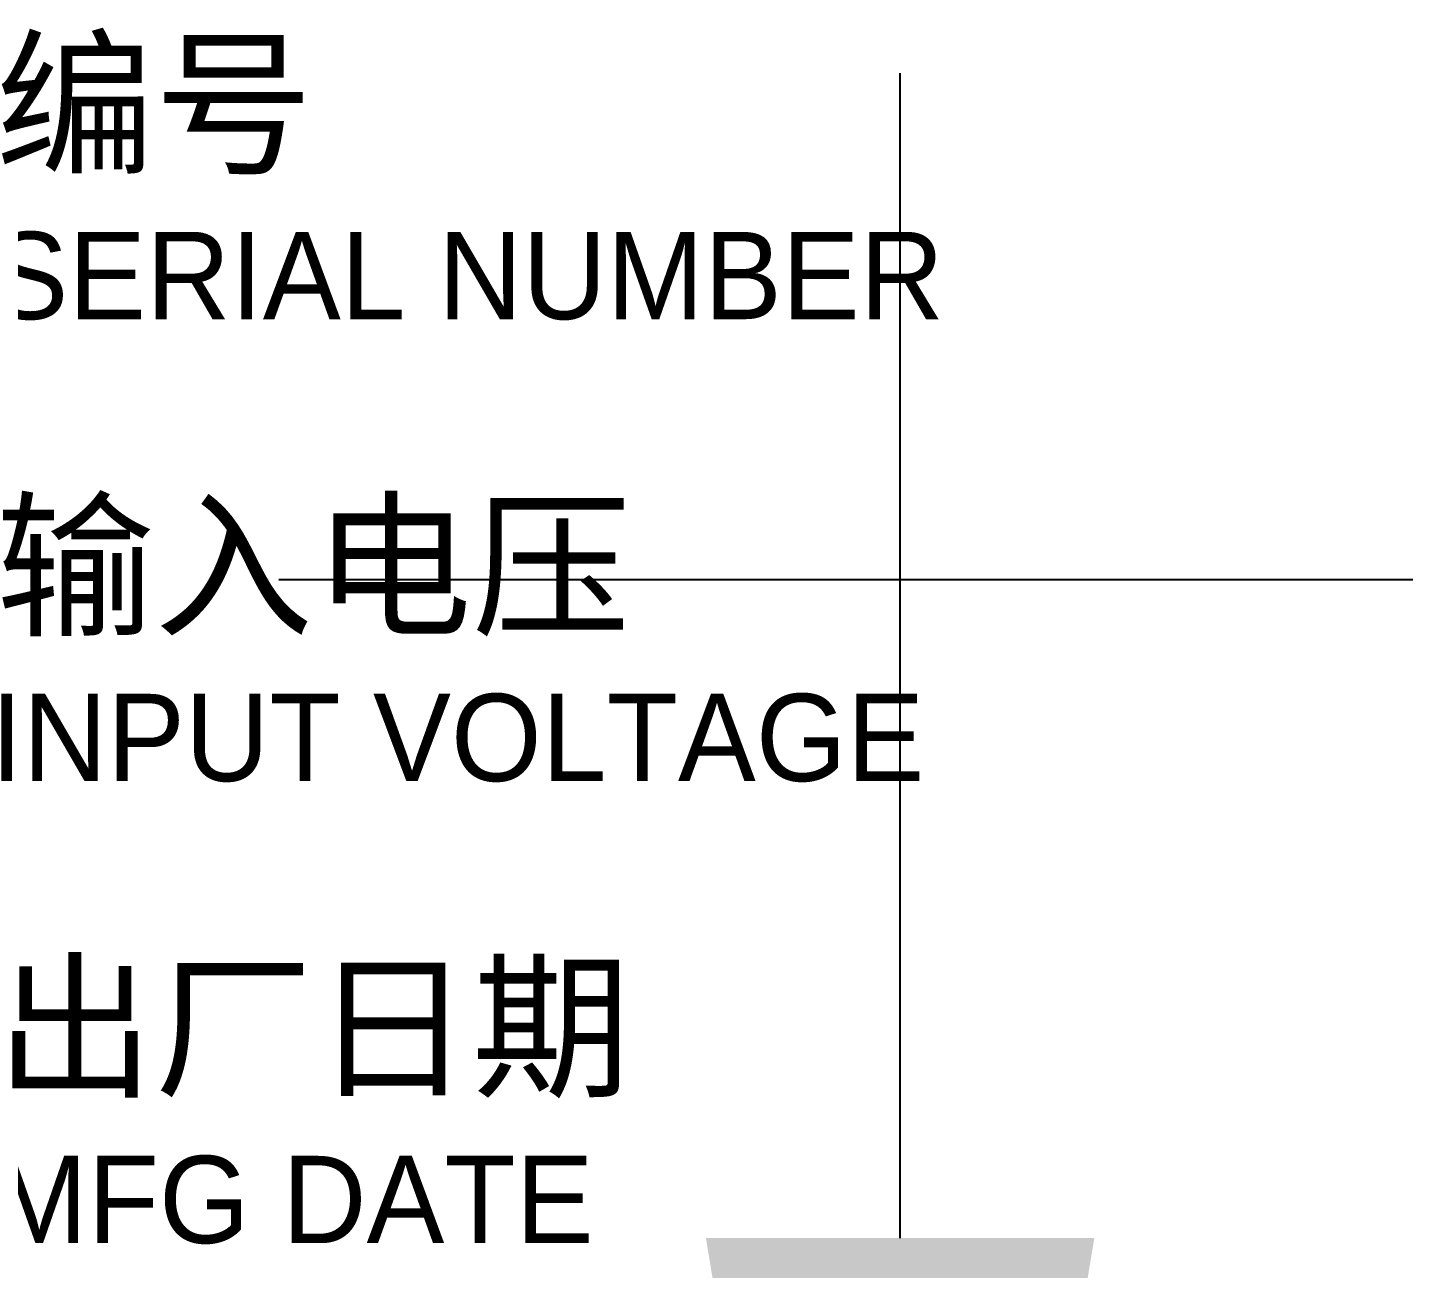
# Model space of a CAD drawing. Header units: millimetres. Extents: x -3630 to 1270, y -52213 to -49192.
# Drawn here: x 7.91 to 31.53, y -52037.78 to -52016.48 of the extents above; entities that cross this region are included whole.
import ezdxf

# ---------------------------------------------------------------- set-up
doc = ezdxf.new("R2010")
doc.units = ezdxf.units.MM
doc.linetypes.add('ACAD_ISO02W100', pattern=[15, 12, -3])
doc.layers.add('图层 1', color=7, linetype='Continuous', lineweight=0)
doc.layers.add('标注', color=3, linetype='Continuous', lineweight=0)
doc.styles.get("Standard").update_dxf_attribs({"font": 'arial.ttf'})
doc.dimstyles.new('ISO-25$0', dxfattribs={"dimscale": 2, "dimtxt": 6, "dimasz": 6, "dimexe": 0.5, "dimexo": 0.5, "dimgap": 0.762, "dimtad": 1, "dimtoh": 1, "dimdsep": 46, "dimtxsty": 'Standard', "dimcen": 2.5, "dimclrd": 1, "dimclre": 1, "dimclrt": 1, "dimadec": 0, "dimazin": 0, "dimtfac": 1, "dimtmove": 0, "dimatfit": 3, "dimfxl": 1, "dimtzin": 0, "dimarcsym": 0})

# ---------------------------------------------------------------- blocks, each defined once
blk = doc.blocks.new('*D117')
at = {"layer": 'Defpoints', "color": 0, "transparency": 16777216}
for p in [(82.225, -52025.957), (52.225, -52057.26), (82.225, -52087.231)]:
    blk.add_point(p, dxfattribs=at)
at = {"layer": '标注', "lineweight": -2, "transparency": 16777216}
for p, q in [((52.225, -52056.26), (52.225, -52024.957)), ((82.225, -52086.231), (82.225, -52024.957)), ((32.225, -52025.957), (12.225, -52025.957)), ((52.225, -52025.957), (82.225, -52025.957)), ((102.225, -52025.957), (155.269, -52025.957))]:
    blk.add_line(p, q, dxfattribs=at)
at = {"layer": '标注', "transparency": 16777216}
for points in [[(32.225, -52022.623), (32.225, -52029.29), (52.225, -52025.957)], [(102.225, -52022.623), (102.225, -52029.29), (82.225, -52025.957)]]:
    blk.add_solid(points, dxfattribs=at)
at = {"layer": '标注', "transparency": 16777216, "insert": (138.747, -52013.704), "char_height": 12, "attachment_point": 5}
blk.add_mtext('{\\H1.75x;30}', dxfattribs=at)
blk = doc.blocks.new('*D118')
at = {"layer": 'Defpoints', "color": 0, "transparency": 16777216}
for p in [(52.225, -52057.26), (22.89, -52087.26), (52.225, -52087.26)]:
    blk.add_point(p, dxfattribs=at)
at = {"layer": '标注', "lineweight": -2, "transparency": 16777216}
for p, q in [((22.89, -52037.26), (22.89, -52017.26)), ((51.225, -52057.26), (21.89, -52057.26)), ((22.89, -52057.26), (22.89, -52087.26)), ((51.225, -52087.26), (21.89, -52087.26)), ((22.89, -52107.26), (22.89, -52127.26)), ((22.89, -52127.26), (-8.63, -52127.26))]:
    blk.add_line(p, q, dxfattribs=at)
at = {"layer": '标注', "transparency": 16777216}
for points in [[(19.557, -52037.26), (26.224, -52037.26), (22.89, -52057.26)], [(19.557, -52107.26), (26.224, -52107.26), (22.89, -52087.26)]]:
    blk.add_solid(points, dxfattribs=at)
at = {"layer": '标注', "transparency": 16777216, "insert": (6.368, -52115.007), "char_height": 12, "attachment_point": 5}
blk.add_mtext('{\\H1.75x;30}', dxfattribs=at)
blk = doc.blocks.new('A$C03239f59')
at = {"layer": '图层 1', "color": 29, "lineweight": 9}
blk.add_open_spline([(0, 0), (0, 0), (0, -60), (0, -60), (0, -60), (90, -60), (90, -60), (90, -60), (90, 0), (90, 0), (90, 0), (0, 0), (0, 0)], degree=3, knots=[0, 0, 0, 0, 1, 1, 1, 2, 2, 2, 3, 3, 3, 4, 4, 4, 4], dxfattribs=at)
at = {"layer": '图层 1', "color": 29, "lineweight": 35}
blk.add_open_spline([(86.5, -53.25), (86.5, -53.25), (86.5, -6.75), (86.5, -6.75), (84.705, -6.75), (83.25, -5.295), (83.25, -3.5), (83.25, -3.5), (6.75, -3.5), (6.75, -3.5), (6.75, -5.295), (5.295, -6.75), (3.5, -6.75), (3.5, -6.75), (3.5, -53.25), (3.5, -53.25), (5.295, -53.25), (6.75, -54.705), (6.75, -56.5), (12.506, -56.5), (77.494, -56.5), (83.25, -56.5), (83.25, -54.705), (84.705, -53.25), (86.5, -53.25)], degree=3, knots=[0, 0, 0, 0, 1, 1, 1, 2, 2, 2, 3, 3, 3, 4, 4, 4, 5, 5, 5, 6, 6, 6, 7, 7, 7, 8, 8, 8, 8], dxfattribs=at)
at = {"layer": '图层 1', "attachment_point": 7}
for s, insert, char_height in [('{\\Fharmonyos sans sc medium|c134;\\C7;编号}', (45.169, -21.739), 1.9981), ('{\\Fharmonyos sans sc|c134;\\C7;SERIAL NUMBER}', (45.079, -24.244), 1.4986), ('{\\Fharmonyos sans sc medium|c134;\\C7;输入电压}', (45.169, -29.671), 1.9981), ('{\\Fharmonyos sans sc|c134;\\C7;INPUT VOLTAGE}', (45.079, -32.175), 1.4986), ('{\\Fharmonyos sans sc medium|c134;\\C7;出厂日期}', (45.169, -37.602), 1.9981), ('{\\Fharmonyos sans sc|c134;\\C7;MFG DATE}', (45.079, -40.107), 1.4986)]:
    blk.add_mtext(s, dxfattribs=dict(at, insert=insert, char_height=char_height))

msp = doc.modelspace()

# ---------------------------------------------------------------- block references
at = {"linetype": 'ACAD_ISO02W100'}
msp.add_blockref('A$C03239f59', (-37.805, -51997.26), dxfattribs=at)

# ---------------------------------------------------------------- dimensions: what is measured, and where the dimension line sits
at = {"layer": '标注'}
dim = msp.add_linear_dim(base=(82.225, -52025.957), p1=(52.225, -52057.26), p2=(82.225, -52087.231), text='{\\H1.75x;<>}', dimstyle='ISO-25$0', override={"dimasz": 10, "dimclrd": 256, "dimclre": 256, "dimclrt": 256}, dxfattribs=at)
dim.commit()
dim.dimension.update_dxf_attribs({"geometry": '*D117', "text_midpoint": (138.747, -52013.704)})
dim = msp.add_linear_dim(base=(22.89, -52087.26), p1=(52.225, -52057.26), p2=(52.225, -52087.26), angle=90, text='{\\H1.75x;<>}', dimstyle='ISO-25$0', override={"dimasz": 10, "dimclrd": 256, "dimclre": 256, "dimclrt": 256}, dxfattribs=at)
dim.commit()
dim.dimension.update_dxf_attribs({"geometry": '*D118', "text_midpoint": (6.368, -52115.007)})

doc.saveas('drawing.dxf')
